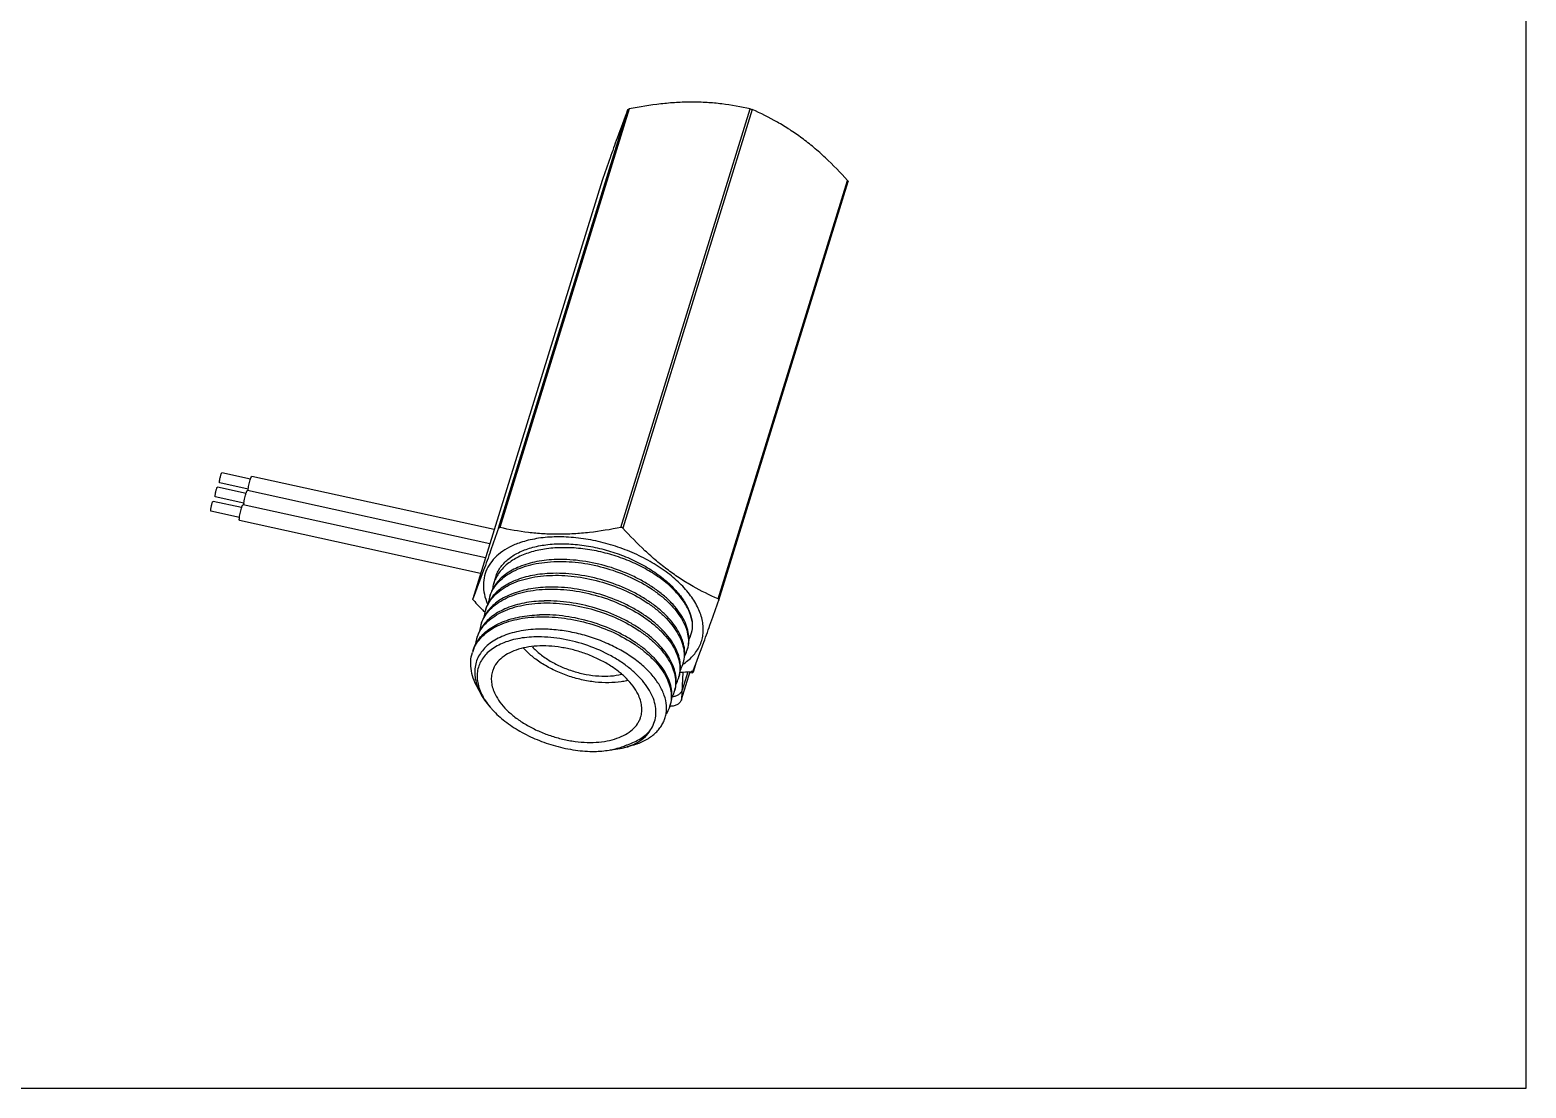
# Model space of a CAD drawing. Header units: millimetres. Extents: x 0 to 297, y 0 to 210.
# Drawn here: x 148.5 to 297, y 0 to 105 of the extents above; entities that cross this region are included whole.
import ezdxf

# ---------------------------------------------------------------- set-up
doc = ezdxf.new("R2010")
doc.units = ezdxf.units.MM
doc.header["$LTSCALE"] = 16.335
doc.layers.get('0').update_dxf_attribs({"linetype": 'CONTINUOUS'})
doc.layers.add('02___PRT_ALL_AXES', color=7, linetype='CONTINUOUS')

msp = doc.modelspace()

# ---------------------------------------------------------------- linework, layer by layer
at = {"color": 7, "linetype": 'Continuous'}
for p, q in [((297, 0), (297, 210)), ((195.018, 55.563), (207.854, 97.1)), ((207.983, 97.162), (195.147, 55.625)), ((207.165, 55.625), (220.001, 97.162)), ((220.191, 97.1), (207.355, 55.563)), ((205.292, 90.075), (192.455, 48.536)), ((205.291, 90.071), (205.292, 90.075)), ((216.811, 48.538), (229.647, 90.075)), ((216.874, 48.418), (229.709, 89.953)), ((192.455, 48.536), (192.456, 48.538)), ((216.874, 48.418), (216.872, 48.414)), ((193.558, 47.307), (193.61, 47.254)), ((193.61, 47.254), (193.657, 47.206)), ((214.555, 42.016), (214.326, 41.274)), ((213.182, 38.557), (214.039, 41.33)), ((213.314, 41.276), (213.182, 38.557)), ((213.79, 41.311), (213.227, 39.491)), ((214.006, 41.222), (214.227, 41.215)), ((214.234, 41.358), (214.227, 41.215)), ((214.335, 41.452), (214.326, 41.274)), ((207.297, 33.742), (207.748, 33.848)), ((0, 0), (297, 0))]:
    msp.add_line(p, q, dxfattribs=at)
for centre, radius, start, end in [((201.165, 38.654), 13.795, 91.32712, 91.65097), ((200.741, 37.284), 13.795, 91.32712, 91.65097), ((197.983, 49.008), 3.61, 162.83032, 171.87262), ((200.317, 35.913), 13.795, 91.32712, 91.65097), ((225.087, 77.999), 44.001, 222.25104, 224.23033), ((197.128, 46.268), 3.602, 159.57773, 162.82645), ((197.581, 47.632), 3.631, 162.8532, 172.57529), ((197.552, 47.639), 3.602, 159.57773, 162.82645), ((199.894, 34.546), 13.791, 91.32712, 91.65308), ((196.704, 44.898), 3.601, 159.58804, 162.82319), ((197.157, 46.261), 3.631, 162.8532, 172.57529), ((199.47, 33.176), 13.791, 91.32712, 91.65298), ((196.314, 43.519), 3.636, 162.85842, 173.13215), ((196.281, 43.527), 3.602, 159.58418, 162.82646), ((196.735, 44.89), 3.633, 162.8574, 172.71323), ((195.856, 42.157), 3.6, 159.57337, 162.82873), ((195.871, 42.151), 3.616, 156.48202, 159.57156), ((210.757, 44.31), 3.099, 331.30858, 342.81674), ((210.776, 44.304), 3.079, 342.82921, 346.62845), ((210.334, 42.939), 3.099, 331.30858, 342.81674), ((210.352, 42.933), 3.079, 342.82921, 346.62845), ((210.06, 47.051), 5.957, 302.90784, 303.4859), ((210.117, 46.964), 5.853, 303.48496, 304.3877), ((209.91, 41.568), 3.098, 331.42621, 342.81708), ((209.928, 41.562), 3.079, 342.82921, 346.62845), ((207.342, 125.393), 84.33, 273.86332, 274.60738), ((209.486, 40.198), 3.099, 331.30858, 342.81674), ((209.505, 40.191), 3.079, 342.82924, 346.64937), ((200.553, 43.126), 8.302, 221.13592, 222.42836), ((212.12, 39.264), 1.378, 265.87574, 268.10364), ((209.081, 38.82), 3.079, 342.82921, 346.62845), ((206.647, 38.176), 4.431, 299.09771, 299.6709), ((205.096, 40.149), 6.65, 289.02474, 292.95223), ((205.665, 40.693), 7.14, 283.20977, 286.95348), ((205.315, 39.616), 6.073, 293.01077, 294.14052), ((205.852, 40.055), 6.476, 287.01593, 287.97152), ((205.62, 42.896), 9.295, 283.23512, 283.9703), ((205.893, 39.926), 6.34, 287.9741, 288.20383)]:
    msp.add_arc(centre, radius, start, end, dxfattribs=at)
for points, knots in [([(207.854, 97.1), (207.482, 96.159), (206.886, 94.565), (206.045, 92.219), (205.553, 90.821), (205.292, 90.075)], [0, 0, 0, 0, 0.4057292, 0.6829417, 1, 1, 1, 1]), ([(207.854, 97.1), (207.857, 97.107), (207.87, 97.121), (207.913, 97.145), (207.953, 97.156), (207.983, 97.162)], [0, 0, 0, 0, 0.1552251, 0.3783069, 1, 1, 1, 1]), ([(220.001, 97.162), (219.067, 97.371), (217.638, 97.627), (215.695, 97.806), (214.191, 97.852), (212.659, 97.804), (210.579, 97.621), (209.02, 97.366), (207.983, 97.162)], [0, 0, 0, 0, 0.2370025, 0.358787, 0.4829806, 0.6095208, 0.7381394, 1, 1, 1, 1]), ([(220.001, 97.162), (220.034, 97.154), (220.098, 97.136), (220.161, 97.113), (220.191, 97.1)], [0, 0, 0, 0, 0.5034631, 1, 1, 1, 1]), ([(229.647, 90.075), (228.945, 90.848), (227.861, 91.966), (226.324, 93.334), (225.145, 94.268), (223.936, 95.11), (222.311, 96.098), (221.043, 96.725), (220.191, 97.1)], [0, 0, 0, 0, 0.2637382, 0.3928603, 0.5195624, 0.6435668, 0.7648329, 1, 1, 1, 1]), ([(229.647, 90.075), (229.653, 90.069), (229.672, 90.047), (229.69, 90.022), (229.699, 90.003)], [0, 0, 0, 0, 0.2780035, 1, 1, 1, 1]), ([(229.699, 90.003), (229.701, 89.999), (229.706, 89.988), (229.71, 89.975), (229.71, 89.965)], [0, 0, 0, 0, 0.2920924, 1, 1, 1, 1]), ([(195.018, 55.563), (194.757, 54.817), (194.265, 53.419), (193.424, 51.073), (192.828, 49.479), (192.456, 48.538)], [0, 0, 0, 0, 0.3170583, 0.5942709, 1, 1, 1, 1]), ([(195.018, 55.563), (195.022, 55.575), (195.035, 55.597), (195.077, 55.63), (195.121, 55.631), (195.147, 55.625)], [0, 0, 0, 0, 0.2443237, 0.4819459, 1, 1, 1, 1]), ([(207.165, 55.625), (206.128, 55.42), (204.57, 55.165), (202.489, 54.982), (200.957, 54.935), (199.453, 54.981), (197.51, 55.159), (196.081, 55.415), (195.147, 55.625)], [0, 0, 0, 0, 0.2618606, 0.3904792, 0.5170194, 0.641213, 0.7629975, 1, 1, 1, 1]), ([(207.355, 55.563), (207.332, 55.588), (207.271, 55.627), (207.199, 55.631), (207.165, 55.625)], [0, 0, 0, 0, 0.4984162, 1, 1, 1, 1]), ([(216.811, 48.538), (215.959, 48.913), (214.692, 49.54), (213.066, 50.528), (211.857, 51.37), (210.678, 52.304), (209.141, 53.672), (208.057, 54.79), (207.355, 55.563)], [0, 0, 0, 0, 0.2351671, 0.3564332, 0.4804377, 0.6071397, 0.7362618, 1, 1, 1, 1]), ([(197.182, 54.127), (196.817, 54.003), (196.129, 53.72), (195.213, 53.158), (194.473, 52.484), (193.927, 51.71), (193.591, 50.852), (193.475, 49.93), (193.58, 48.97), (193.785, 48.342), (193.916, 48.03)], [0, 0, 0, 0, 0.1461471, 0.2808311, 0.4055032, 0.5228508, 0.6366896, 0.7514618, 0.8714372, 1, 1, 1, 1]), ([(214.229, 46.299), (214.166, 46.672), (213.915, 47.441), (213.254, 48.534), (212.317, 49.593), (211.133, 50.585), (209.737, 51.482), (208.172, 52.253), (206.488, 52.874), (204.735, 53.325), (202.97, 53.588), (201.246, 53.656), (199.618, 53.523), (198.134, 53.194), (196.84, 52.674), (195.932, 52.076), (195.353, 51.515), (195, 51.067), (194.722, 50.587), (194.588, 50.246), (194.534, 50.074)], [0, 0, 0, 0, 0.0472485, 0.100021, 0.1588275, 0.2233833, 0.2928411, 0.3659666, 0.4412796, 0.5171716, 0.5920137, 0.6642633, 0.7325756, 0.7959299, 0.8537813, 0.9062434, 0.930767, 0.9543839, 0.9773586, 1, 1, 1, 1]), ([(194.728, 50.7), (194.779, 50.866), (194.91, 51.194), (195.182, 51.655), (195.529, 52.083), (196.101, 52.618), (197.001, 53.183), (198.283, 53.663), (199.754, 53.953), (201.37, 54.046), (203.081, 53.939), (204.834, 53.637), (206.575, 53.148), (208.247, 52.488), (209.8, 51.677), (211.184, 50.742), (212.357, 49.71), (213.282, 48.611), (213.929, 47.478), (214.17, 46.684), (214.229, 46.299)], [0, 0, 0, 0, 0.0218488, 0.0440519, 0.0669351, 0.0907773, 0.14206, 0.1989935, 0.2616806, 0.3295551, 0.4015757, 0.4763811, 0.552417, 0.6280488, 0.7016678, 0.7718001, 0.8372246, 0.8971126, 0.9511998, 1, 1, 1, 1]), ([(213.423, 42.134), (213.777, 42.377), (214.262, 42.795), (214.76, 43.461), (215.041, 43.986), (215.234, 44.542), (215.336, 45.125), (215.348, 45.729), (215.24, 46.572), (214.863, 47.661), (214.085, 48.924), (212.998, 50.142), (211.639, 51.279), (210.05, 52.3), (208.281, 53.174), (206.388, 53.873), (204.433, 54.375), (202.478, 54.663), (200.584, 54.728), (198.813, 54.568), (197.699, 54.302), (197.182, 54.127)], [0, 0, 0, 0, 0.0489465, 0.0719813, 0.0944057, 0.1165684, 0.138839, 0.1615783, 0.1851103, 0.23547, 0.2914014, 0.3532851, 0.4207301, 0.4927904, 0.5681402, 0.6452154, 0.7223357, 0.7978178, 0.8700885, 0.937806, 1, 1, 1, 1]), ([(194.176, 48.896), (194.269, 49.144), (194.514, 49.629), (195.037, 50.279), (195.71, 50.849), (196.517, 51.33), (197.446, 51.717), (198.481, 52.005), (199.605, 52.189), (200.385, 52.241), (200.785, 52.25)], [0, 0, 0, 0, 0.1012123, 0.2062258, 0.3174803, 0.4366477, 0.564606, 0.7015007, 0.8469555, 1, 1, 1, 1]), ([(200.767, 52.444), (200.111, 52.425), (198.86, 52.301), (197.381, 51.887), (196.361, 51.405), (195.705, 50.988), (195.145, 50.512), (194.835, 50.149), (194.701, 49.96)], [0, 0, 0, 0, 0.2906374, 0.5543379, 0.6754881, 0.7896168, 0.897407, 1, 1, 1, 1]), ([(200.785, 52.25), (201.606, 52.269), (203.287, 52.161), (205.763, 51.626), (208.125, 50.749), (209.917, 49.761), (211.163, 48.843), (211.964, 48.127), (212.639, 47.38), (213.176, 46.613), (213.567, 45.838), (213.805, 45.067), (213.883, 44.313), (213.826, 43.824), (213.771, 43.592)], [0, 0, 0, 0, 0.1427976, 0.291048, 0.4385023, 0.5789047, 0.6447859, 0.7070139, 0.7652198, 0.8192338, 0.869139, 0.9153329, 0.9585776, 1, 1, 1, 1]), ([(213.778, 43.591), (213.849, 43.821), (213.938, 44.309), (213.901, 45.071), (213.698, 45.854), (213.334, 46.643), (212.817, 47.426), (212.156, 48.191), (211.362, 48.927), (210.447, 49.62), (209.426, 50.259), (207.931, 51.034), (205.912, 51.798), (203.394, 52.352), (201.682, 52.465), (200.845, 52.446)], [0, 0, 0, 0, 0.0414043, 0.0843086, 0.1299752, 0.1792942, 0.2327621, 0.2905285, 0.3524617, 0.4182093, 0.487248, 0.5589269, 0.7070746, 0.8562733, 1, 1, 1, 1]), ([(193.753, 47.525), (193.845, 47.773), (194.09, 48.259), (194.614, 48.909), (195.286, 49.478), (196.093, 49.959), (197.022, 50.346), (198.057, 50.634), (199.182, 50.818), (199.961, 50.87), (200.361, 50.879)], [0, 0, 0, 0, 0.1012123, 0.2062258, 0.3174803, 0.4366477, 0.564606, 0.7015007, 0.8469555, 1, 1, 1, 1]), ([(200.343, 51.073), (199.688, 51.054), (198.437, 50.93), (196.958, 50.516), (195.937, 50.034), (195.281, 49.618), (194.722, 49.141), (194.411, 48.778), (194.277, 48.589)], [0, 0, 0, 0, 0.2906374, 0.5543379, 0.6754881, 0.7896168, 0.897407, 1, 1, 1, 1]), ([(200.361, 50.879), (201.183, 50.898), (202.864, 50.79), (205.339, 50.255), (207.701, 49.378), (209.493, 48.39), (210.74, 47.473), (211.541, 46.756), (212.215, 46.009), (212.752, 45.242), (213.143, 44.467), (213.381, 43.696), (213.46, 42.942), (213.403, 42.453), (213.348, 42.221)], [0, 0, 0, 0, 0.1427976, 0.291048, 0.4385023, 0.5789047, 0.6447859, 0.7070139, 0.7652198, 0.8192338, 0.869139, 0.9153329, 0.9585776, 1, 1, 1, 1]), ([(213.354, 42.22), (213.426, 42.45), (213.515, 42.939), (213.478, 43.701), (213.274, 44.483), (212.91, 45.272), (212.393, 46.055), (211.732, 46.82), (210.938, 47.556), (210.023, 48.249), (209.003, 48.889), (207.507, 49.663), (205.488, 50.427), (202.97, 50.982), (201.259, 51.095), (200.421, 51.075)], [0, 0, 0, 0, 0.0414043, 0.0843086, 0.1299756, 0.1792946, 0.2327622, 0.2905284, 0.3524619, 0.4182096, 0.4872481, 0.558927, 0.7070746, 0.8562737, 1, 1, 1, 1]), ([(193.329, 46.154), (193.421, 46.401), (193.666, 46.887), (194.19, 47.537), (194.862, 48.107), (195.669, 48.588), (196.598, 48.975), (197.633, 49.263), (198.758, 49.448), (199.538, 49.499), (199.937, 49.508)], [0, 0, 0, 0, 0.1012125, 0.2062242, 0.3174769, 0.4366421, 0.5645989, 0.7014962, 0.846948, 1, 1, 1, 1]), ([(199.92, 49.702), (199.264, 49.683), (198.013, 49.559), (196.534, 49.145), (195.513, 48.663), (194.858, 48.247), (194.298, 47.77), (193.988, 47.407), (193.853, 47.219)], [0, 0, 0, 0, 0.2906374, 0.5543379, 0.6754881, 0.7896168, 0.897407, 1, 1, 1, 1]), ([(194.701, 49.96), (194.584, 49.797), (194.378, 49.456), (194.229, 49.087), (194.171, 48.899)], [0, 0, 0, 0, 0.5042969, 1, 1, 1, 1]), ([(199.937, 49.508), (200.759, 49.528), (202.44, 49.419), (204.916, 48.884), (207.278, 48.008), (209.07, 47.019), (210.316, 46.102), (211.117, 45.385), (211.791, 44.638), (212.329, 43.871), (212.72, 43.097), (212.958, 42.326), (213.036, 41.571), (212.979, 41.082), (212.924, 40.85)], [0, 0, 0, 0, 0.1427976, 0.291048, 0.4385023, 0.5789047, 0.6447859, 0.7070139, 0.7652198, 0.8192338, 0.869139, 0.9153329, 0.9585776, 1, 1, 1, 1]), ([(212.931, 40.849), (213.002, 41.079), (213.091, 41.568), (213.054, 42.33), (212.85, 43.112), (212.486, 43.901), (211.97, 44.684), (211.309, 45.45), (210.515, 46.185), (209.6, 46.878), (208.579, 47.518), (207.084, 48.292), (205.064, 49.056), (202.547, 49.611), (200.835, 49.724), (199.998, 49.704)], [0, 0, 0, 0, 0.0414043, 0.0843086, 0.1299756, 0.1792946, 0.2327622, 0.2905284, 0.3524619, 0.4182096, 0.4872481, 0.558927, 0.7070746, 0.8562737, 1, 1, 1, 1]), ([(192.517, 48.414), (192.498, 48.436), (192.473, 48.467), (192.454, 48.511), (192.453, 48.529), (192.455, 48.536)], [0, 0, 0, 0, 0.6193129, 0.8418096, 1, 1, 1, 1]), ([(192.905, 44.783), (192.998, 45.031), (193.243, 45.517), (193.766, 46.167), (194.438, 46.736), (195.246, 47.218), (196.175, 47.605), (197.21, 47.892), (198.334, 48.077), (199.114, 48.128), (199.514, 48.138)], [0, 0, 0, 0, 0.1012125, 0.2062252, 0.3174785, 0.436645, 0.5646029, 0.7014979, 0.8469538, 1, 1, 1, 1]), ([(199.496, 48.331), (198.842, 48.313), (197.594, 48.189), (196.118, 47.777), (195.099, 47.297), (194.443, 46.883), (193.884, 46.408), (193.573, 46.047), (193.438, 45.859)], [0, 0, 0, 0, 0.2905225, 0.5542038, 0.6753777, 0.7895414, 0.8973721, 1, 1, 1, 1]), ([(194.277, 48.589), (194.161, 48.427), (193.954, 48.086), (193.806, 47.716), (193.748, 47.528)], [0, 0, 0, 0, 0.5042969, 1, 1, 1, 1]), ([(199.514, 48.138), (200.336, 48.157), (202.016, 48.049), (204.492, 47.514), (206.853, 46.637), (208.645, 45.649), (209.892, 44.732), (210.693, 44.015), (211.367, 43.268), (211.904, 42.501), (212.296, 41.727), (212.534, 40.956), (212.613, 40.201), (212.556, 39.712), (212.501, 39.48)], [0, 0, 0, 0, 0.1427924, 0.2910373, 0.4384876, 0.5788888, 0.6447706, 0.707, 0.7652083, 0.8192252, 0.8691337, 0.9153305, 0.9585773, 1, 1, 1, 1]), ([(212.507, 39.479), (212.579, 39.71), (212.668, 40.198), (212.63, 40.96), (212.426, 41.742), (212.062, 42.531), (211.545, 43.314), (210.884, 44.08), (210.09, 44.815), (209.175, 45.508), (208.155, 46.147), (206.659, 46.922), (204.64, 47.686), (202.123, 48.24), (200.411, 48.353), (199.574, 48.333)], [0, 0, 0, 0, 0.0414047, 0.0843102, 0.1299794, 0.1793018, 0.232773, 0.2905418, 0.3524764, 0.4182248, 0.4872625, 0.5589395, 0.7070823, 0.8562793, 1, 1, 1, 1]), ([(214.317, 41.408), (214.689, 42.347), (215.283, 43.939), (216.122, 46.279), (216.612, 47.671), (216.872, 48.414)], [0, 0, 0, 0, 0.4062516, 0.6833422, 1, 1, 1, 1]), ([(216.811, 48.538), (216.835, 48.528), (216.867, 48.503), (216.881, 48.454), (216.877, 48.43), (216.874, 48.418)], [0, 0, 0, 0, 0.5149569, 0.7526719, 1, 1, 1, 1]), ([(192.555, 43.594), (192.658, 43.83), (192.921, 44.292), (193.457, 44.906), (194.131, 45.444), (194.931, 45.898), (195.842, 46.263), (196.853, 46.534), (197.946, 46.709), (198.702, 46.758), (199.09, 46.767)], [0, 0, 0, 0, 0.1012063, 0.2066393, 0.318441, 0.4380443, 0.5661692, 0.7028835, 0.8478097, 1, 1, 1, 1]), ([(193.014, 44.487), (193.149, 44.675), (193.459, 45.037), (194.019, 45.511), (194.674, 45.926), (195.694, 46.406), (197.17, 46.818), (198.418, 46.942), (199.072, 46.961)], [0, 0, 0, 0, 0.1026265, 0.2104566, 0.32462, 0.4457916, 0.7094685, 1, 1, 1, 1]), ([(193.853, 47.219), (193.737, 47.056), (193.531, 46.715), (193.382, 46.345), (193.324, 46.157)], [0, 0, 0, 0, 0.5042969, 1, 1, 1, 1]), ([(199.09, 46.767), (199.912, 46.786), (201.593, 46.678), (204.069, 46.143), (206.431, 45.266), (208.222, 44.278), (209.469, 43.36), (210.27, 42.644), (210.944, 41.896), (211.481, 41.13), (211.872, 40.355), (212.11, 39.584), (212.189, 38.83), (212.132, 38.34), (212.077, 38.108)], [0, 0, 0, 0, 0.1427976, 0.291048, 0.4385023, 0.5789047, 0.6447859, 0.7070139, 0.7652198, 0.8192338, 0.869139, 0.9153329, 0.9585776, 1, 1, 1, 1]), ([(212.084, 38.107), (212.155, 38.338), (212.244, 38.826), (212.207, 39.588), (212.003, 40.37), (211.639, 41.159), (211.122, 41.943), (210.462, 42.708), (209.667, 43.443), (208.753, 44.137), (207.732, 44.776), (206.236, 45.551), (204.217, 46.315), (201.7, 46.869), (199.988, 46.982), (199.151, 46.963)], [0, 0, 0, 0, 0.0414043, 0.0843086, 0.1299756, 0.1792946, 0.2327622, 0.2905284, 0.3524619, 0.4182096, 0.4872481, 0.558927, 0.7070746, 0.8562737, 1, 1, 1, 1]), ([(214.229, 46.299), (214.255, 45.99), (214.231, 45.368), (214.036, 44.776), (213.902, 44.503)], [0, 0, 0, 0, 0.5054757, 1, 1, 1, 1]), ([(198.938, 45.531), (198.291, 45.513), (197.343, 45.418), (196.149, 45.122), (195.35, 44.831), (194.637, 44.47), (194.02, 44.043), (193.506, 43.553), (193.104, 43.006), (192.821, 42.41), (192.663, 41.772), (192.631, 41.103), (192.726, 40.414), (192.945, 39.714), (193.412, 38.748), (193.918, 38.08), (194.301, 37.66)], [0, 0, 0, 0, 0.1557043, 0.227902, 0.2959438, 0.3598084, 0.4197122, 0.4761611, 0.5299607, 0.5821947, 0.6341395, 0.6871158, 0.7423264, 0.8007326, 0.8629913, 1, 1, 1, 1]), ([(198.971, 44.774), (198.359, 44.774), (197.459, 44.709), (196.32, 44.463), (195.556, 44.214), (194.872, 43.898), (194.276, 43.518), (193.775, 43.08), (193.378, 42.587), (193.091, 42.045), (192.919, 41.464), (192.865, 40.852), (192.929, 40.219), (193.109, 39.573), (193.51, 38.678), (193.958, 38.057), (194.301, 37.665)], [0, 0, 0, 0, 0.158466, 0.2318757, 0.3009814, 0.3657309, 0.4263032, 0.4831635, 0.5370836, 0.5891263, 0.6405719, 0.6927753, 0.746998, 0.8042708, 0.8653255, 1, 1, 1, 1]), ([(193.438, 45.859), (193.32, 45.695), (193.11, 45.35), (192.959, 44.976), (192.9, 44.786)], [0, 0, 0, 0, 0.5043925, 1, 1, 1, 1]), ([(208.851, 34.185), (209.211, 34.326), (209.879, 34.651), (210.597, 35.211), (211.04, 35.723), (211.303, 36.127), (211.5, 36.556), (211.631, 37.008), (211.694, 37.479), (211.686, 38.137), (211.494, 38.999), (211.001, 40.019), (210.261, 41.022), (209.294, 41.982), (208.127, 42.872), (206.789, 43.669), (205.319, 44.35), (203.757, 44.894), (202.147, 45.285), (200.535, 45.51), (199.462, 45.545), (198.938, 45.531)], [0, 0, 0, 0, 0.0552693, 0.1053352, 0.1288395, 0.1516066, 0.1739241, 0.1961143, 0.2185097, 0.2414294, 0.2898421, 0.3431482, 0.4021618, 0.4669465, 0.5369912, 0.6113625, 0.6888244, 0.7679454, 0.8471973, 0.9250347, 1, 1, 1, 1]), ([(210.092, 35.54), (210.233, 35.744), (210.467, 36.184), (210.648, 36.913), (210.647, 37.685), (210.468, 38.479), (210.118, 39.28), (209.606, 40.073), (208.943, 40.846), (208.14, 41.583), (207.215, 42.272), (205.821, 43.119), (203.895, 43.969), (201.46, 44.613), (199.789, 44.774), (198.971, 44.774)], [0, 0, 0, 0, 0.0441018, 0.0877425, 0.1326236, 0.1802524, 0.2316896, 0.2875211, 0.3479003, 0.4126296, 0.4812401, 0.5530579, 0.7027893, 0.8543943, 1, 1, 1, 1]), ([(193.081, 39.462), (192.893, 39.771), (192.576, 40.394), (192.289, 41.368), (192.221, 42.321), (192.327, 42.932), (192.416, 43.22)], [0, 0, 0, 0, 0.2762489, 0.5314079, 0.7702144, 1, 1, 1, 1]), ([(192.477, 43.415), (192.535, 43.605), (192.686, 43.979), (192.896, 44.323), (193.014, 44.487)], [0, 0, 0, 0, 0.4956149, 1, 1, 1, 1]), ([(208.855, 39.087), (208.719, 39.363), (208.374, 39.915), (207.704, 40.678), (206.875, 41.398), (205.91, 42.055), (204.834, 42.632), (203.676, 43.115), (202.466, 43.489), (201.237, 43.745), (200.023, 43.877), (198.855, 43.88), (197.764, 43.754), (196.779, 43.503), (195.924, 43.131), (195.224, 42.645), (194.78, 42.144), (194.532, 41.706), (194.442, 41.477), (194.406, 41.36)], [0, 0, 0, 0, 0.0543449, 0.1139586, 0.1785334, 0.2473626, 0.3194276, 0.3935141, 0.4682909, 0.542389, 0.6144767, 0.683337, 0.7479527, 0.8076054, 0.8619964, 0.9113936, 0.956778, 0.9785372, 1, 1, 1, 1]), ([(194.406, 41.36), (194.352, 41.186), (194.281, 40.819), (194.294, 40.247), (194.422, 39.659), (194.577, 39.277), (194.67, 39.087)], [0, 0, 0, 0, 0.2336943, 0.4744475, 0.7284811, 1, 1, 1, 1]), ([(214.317, 41.408), (214.313, 41.398), (214.291, 41.378), (214.224, 41.35), (214.161, 41.339), (214.116, 41.336)], [0, 0, 0, 0, 0.1497415, 0.382391, 1, 1, 1, 1]), ([(214.326, 41.274), (214.323, 41.266), (214.313, 41.248), (214.282, 41.221), (214.248, 41.214), (214.227, 41.215)], [0, 0, 0, 0, 0.2288265, 0.4733531, 1, 1, 1, 1]), ([(194.67, 39.087), (194.806, 38.81), (195.151, 38.258), (195.821, 37.495), (196.65, 36.775), (197.615, 36.118), (198.691, 35.541), (199.85, 35.059), (201.059, 34.684), (202.288, 34.428), (203.502, 34.296), (204.671, 34.293), (205.762, 34.419), (206.747, 34.67), (207.601, 35.043), (208.301, 35.528), (208.745, 36.029), (208.994, 36.467), (209.083, 36.697), (209.119, 36.813)], [0, 0, 0, 0, 0.0543449, 0.1139586, 0.1785334, 0.2473626, 0.3194276, 0.3935141, 0.4682909, 0.542389, 0.6144767, 0.683337, 0.7479527, 0.8076054, 0.8619964, 0.9113936, 0.956778, 0.9785372, 1, 1, 1, 1]), ([(209.119, 36.813), (209.173, 36.987), (209.244, 37.354), (209.232, 37.927), (209.103, 38.514), (208.948, 38.896), (208.855, 39.087)], [0, 0, 0, 0, 0.2336943, 0.4744475, 0.7284811, 1, 1, 1, 1]), ([(213.227, 39.491), (213.199, 39.401), (213.106, 39.225), (212.881, 39.017), (212.592, 38.875), (212.375, 38.833), (212.265, 38.825)], [0, 0, 0, 0, 0.2291148, 0.4720519, 0.7303065, 1, 1, 1, 1]), ([(194.425, 37.525), (194.797, 37.118), (195.656, 36.343), (197.147, 35.357), (198.839, 34.535), (200.051, 34.12), (200.674, 33.947)], [0, 0, 0, 0, 0.2270928, 0.4737422, 0.733858, 1, 1, 1, 1]), ([(212.023, 37.911), (212.002, 37.844), (211.91, 37.577), (211.78, 37.323), (211.665, 37.144)], [0, 0, 0, 0, 0.2483092, 1, 1, 1, 1]), ([(213.182, 38.557), (213.167, 38.507), (213.125, 38.41), (213.002, 38.229), (212.779, 38.042), (212.444, 37.908), (212.198, 37.883), (212.074, 37.887)], [0, 0, 0, 0, 0.1126113, 0.2284376, 0.4713714, 0.7305639, 1, 1, 1, 1]), ([(207.799, 34.074), (208.039, 34.153), (208.495, 34.332), (209.121, 34.671), (209.658, 35.069), (209.96, 35.378), (210.092, 35.54)], [0, 0, 0, 0, 0.2746217, 0.5317267, 0.7726852, 1, 1, 1, 1]), ([(208.851, 34.185), (208.772, 34.155), (208.449, 34.036), (208.117, 33.939), (207.864, 33.876)], [0, 0, 0, 0, 0.243158, 1, 1, 1, 1]), ([(207.874, 33.903), (207.958, 33.931), (208.276, 34.043), (208.584, 34.183), (208.802, 34.304)], [0, 0, 0, 0, 0.2609979, 1, 1, 1, 1]), ([(208.841, 34.326), (209.109, 34.478), (209.481, 34.745), (209.874, 35.184), (210.027, 35.42), (210.092, 35.54)], [0, 0, 0, 0, 0.5245571, 0.7670942, 1, 1, 1, 1]), ([(200.674, 33.947), (201.318, 33.769), (202.603, 33.499), (203.913, 33.399), (204.554, 33.399)], [0, 0, 0, 0, 0.5101495, 1, 1, 1, 1]), ([(204.554, 33.399), (205.033, 33.415), (205.951, 33.501), (206.848, 33.72), (207.264, 33.863)], [0, 0, 0, 0, 0.5214607, 1, 1, 1, 1]), ([(206.087, 33.55), (206.192, 33.559), (206.598, 33.603), (207.002, 33.672), (207.296, 33.742)], [0, 0, 0, 0, 0.259079, 1, 1, 1, 1])]:
    msp.add_open_spline(points, degree=3, knots=knots, dxfattribs=at)
msp.add_open_spline([(229.71, 89.965), (229.711, 89.961), (229.71, 89.957), (229.709, 89.953)], degree=3, dxfattribs=at)
at = {"layer": '02___PRT_ALL_AXES', "color": 7, "linetype": 'Continuous'}
for p, q in [((170.386, 60.419), (167.548, 61.041)), ((169.95, 59.009), (167.112, 59.631)), ((170.171, 59.443), (167.334, 60.065)), ((194.583, 55.422), (170.522, 60.697)), ((169.514, 57.599), (166.676, 58.221)), ((169.735, 58.033), (166.898, 58.655)), ((194.147, 54.012), (170.086, 59.287)), ((169.299, 56.623), (166.462, 57.245)), ((193.712, 52.602), (169.65, 57.877)), ((193.238, 51.068), (169.308, 56.314)), ((194.534, 50.074), (194.728, 50.7))]:
    msp.add_line(p, q, dxfattribs=at)
for centre, radius, start, end in [((173.315, 59.062), 3.167, 173.03714, 173.28329), ((172.879, 57.652), 3.167, 173.03714, 173.28329), ((171.361, 59.23), 1.206, 177.20301, 178.20386), ((172.444, 56.242), 3.167, 173.03714, 173.28329), ((170.926, 57.82), 1.206, 177.20301, 178.20386)]:
    msp.add_arc(centre, radius, start, end, dxfattribs=at)
for points, knots in [([(167.32, 60.161), (167.322, 60.198), (167.33, 60.281), (167.351, 60.415), (167.381, 60.562), (167.416, 60.708), (167.452, 60.839), (167.483, 60.933), (167.508, 60.99), (167.521, 61.016), (167.531, 61.03), (167.537, 61.038), (167.544, 61.042), (167.548, 61.041)], [0, 0, 0, 0, 0.1201865, 0.2719415, 0.4405381, 0.609615, 0.762683, 0.8849714, 0.9308711, 0.9651962, 0.9779119, 0.9877384, 1, 1, 1, 1]), ([(166.884, 58.751), (166.886, 58.788), (166.895, 58.871), (166.916, 59.005), (166.945, 59.152), (166.98, 59.298), (167.017, 59.429), (167.048, 59.523), (167.072, 59.58), (167.085, 59.606), (167.095, 59.62), (167.102, 59.628), (167.108, 59.632), (167.112, 59.631)], [0, 0, 0, 0, 0.1201865, 0.2719415, 0.4405381, 0.609615, 0.762683, 0.8849714, 0.9308711, 0.9651962, 0.9779119, 0.9877384, 1, 1, 1, 1]), ([(167.334, 60.065), (167.33, 60.065), (167.326, 60.072), (167.323, 60.081), (167.32, 60.097), (167.319, 60.125), (167.319, 60.148), (167.32, 60.161)], [0, 0, 0, 0, 0.1076585, 0.1930011, 0.3036884, 0.6024581, 1, 1, 1, 1]), ([(170.157, 59.288), (170.157, 59.299), (170.16, 59.347), (170.165, 59.395), (170.169, 59.432)], [0, 0, 0, 0, 0.2231526, 1, 1, 1, 1]), ([(170.171, 59.445), (170.181, 59.528), (170.209, 59.704), (170.263, 59.968), (170.326, 60.227), (170.375, 60.392), (170.4, 60.467)], [0, 0, 0, 0, 0.2393594, 0.507963, 0.7724419, 1, 1, 1, 1]), ([(170.4, 60.467), (170.412, 60.501), (170.429, 60.548), (170.453, 60.606), (170.469, 60.639), (170.484, 60.665), (170.498, 60.685), (170.513, 60.698), (170.522, 60.697)], [0, 0, 0, 0, 0.4033582, 0.5687773, 0.7079152, 0.8199557, 0.9046339, 1, 1, 1, 1]), ([(166.448, 57.341), (166.45, 57.378), (166.459, 57.461), (166.48, 57.595), (166.509, 57.742), (166.544, 57.888), (166.581, 58.019), (166.612, 58.113), (166.636, 58.17), (166.649, 58.196), (166.659, 58.21), (166.666, 58.218), (166.673, 58.222), (166.676, 58.221)], [0, 0, 0, 0, 0.1201865, 0.2719415, 0.4405381, 0.609615, 0.762683, 0.8849714, 0.9308711, 0.9651962, 0.9779119, 0.9877384, 1, 1, 1, 1]), ([(166.898, 58.655), (166.895, 58.655), (166.89, 58.662), (166.887, 58.671), (166.884, 58.687), (166.883, 58.715), (166.883, 58.738), (166.884, 58.751)], [0, 0, 0, 0, 0.1076585, 0.1930011, 0.3036884, 0.6024581, 1, 1, 1, 1]), ([(169.721, 57.878), (169.722, 57.889), (169.724, 57.937), (169.729, 57.985), (169.734, 58.022)], [0, 0, 0, 0, 0.2231526, 1, 1, 1, 1]), ([(169.735, 58.035), (169.745, 58.119), (169.773, 58.294), (169.827, 58.558), (169.89, 58.817), (169.939, 58.982), (169.965, 59.057)], [0, 0, 0, 0, 0.2393594, 0.507963, 0.7724419, 1, 1, 1, 1]), ([(169.965, 59.057), (169.976, 59.091), (169.993, 59.138), (170.018, 59.196), (170.034, 59.229), (170.049, 59.255), (170.063, 59.275), (170.078, 59.288), (170.086, 59.287)], [0, 0, 0, 0, 0.4033582, 0.5687773, 0.7079152, 0.8199557, 0.9046339, 1, 1, 1, 1]), ([(166.462, 57.245), (166.459, 57.245), (166.454, 57.252), (166.451, 57.261), (166.448, 57.278), (166.447, 57.305), (166.448, 57.328), (166.448, 57.341)], [0, 0, 0, 0, 0.1076585, 0.1930011, 0.3036884, 0.6024581, 1, 1, 1, 1]), ([(169.308, 56.314), (169.302, 56.315), (169.295, 56.325), (169.29, 56.34), (169.285, 56.367), (169.283, 56.41), (169.284, 56.447), (169.285, 56.468)], [0, 0, 0, 0, 0.1078952, 0.1933328, 0.3038166, 0.6022684, 1, 1, 1, 1]), ([(169.285, 56.468), (169.286, 56.479), (169.289, 56.527), (169.294, 56.575), (169.298, 56.612)], [0, 0, 0, 0, 0.2231526, 1, 1, 1, 1]), ([(169.3, 56.626), (169.31, 56.709), (169.337, 56.884), (169.391, 57.148), (169.455, 57.407), (169.503, 57.572), (169.529, 57.647)], [0, 0, 0, 0, 0.2393594, 0.507963, 0.7724419, 1, 1, 1, 1]), ([(169.529, 57.647), (169.54, 57.681), (169.558, 57.728), (169.582, 57.786), (169.598, 57.819), (169.613, 57.845), (169.627, 57.865), (169.642, 57.878), (169.65, 57.877)], [0, 0, 0, 0, 0.4033582, 0.5687773, 0.7079152, 0.8199557, 0.9046339, 1, 1, 1, 1]), ([(207.196, 40.318), (206.783, 40.256), (205.92, 40.194), (204.594, 40.267), (203.231, 40.501), (201.88, 40.887), (200.586, 41.412), (199.396, 42.057), (198.35, 42.801), (197.746, 43.37), (197.482, 43.667)], [0, 0, 0, 0, 0.1176804, 0.2431899, 0.3739249, 0.5068792, 0.6388858, 0.7668457, 0.8879623, 1, 1, 1, 1]), ([(198.367, 43.798), (198.613, 43.528), (199.176, 43.011), (200.151, 42.345), (201.259, 41.778), (202.456, 41.332), (203.696, 41.024), (204.931, 40.867), (206.112, 40.867), (206.868, 40.976), (207.223, 41.061)], [0, 0, 0, 0, 0.1136079, 0.2366735, 0.3665544, 0.4999913, 0.6334293, 0.7633139, 0.8863847, 1, 1, 1, 1]), ([(207.862, 40.449), (207.809, 40.436), (207.588, 40.384), (207.365, 40.344), (207.196, 40.318)], [0, 0, 0, 0, 0.2449769, 1, 1, 1, 1])]:
    msp.add_open_spline(points, degree=3, knots=knots, dxfattribs=at)

doc.saveas('drawing.dxf')
